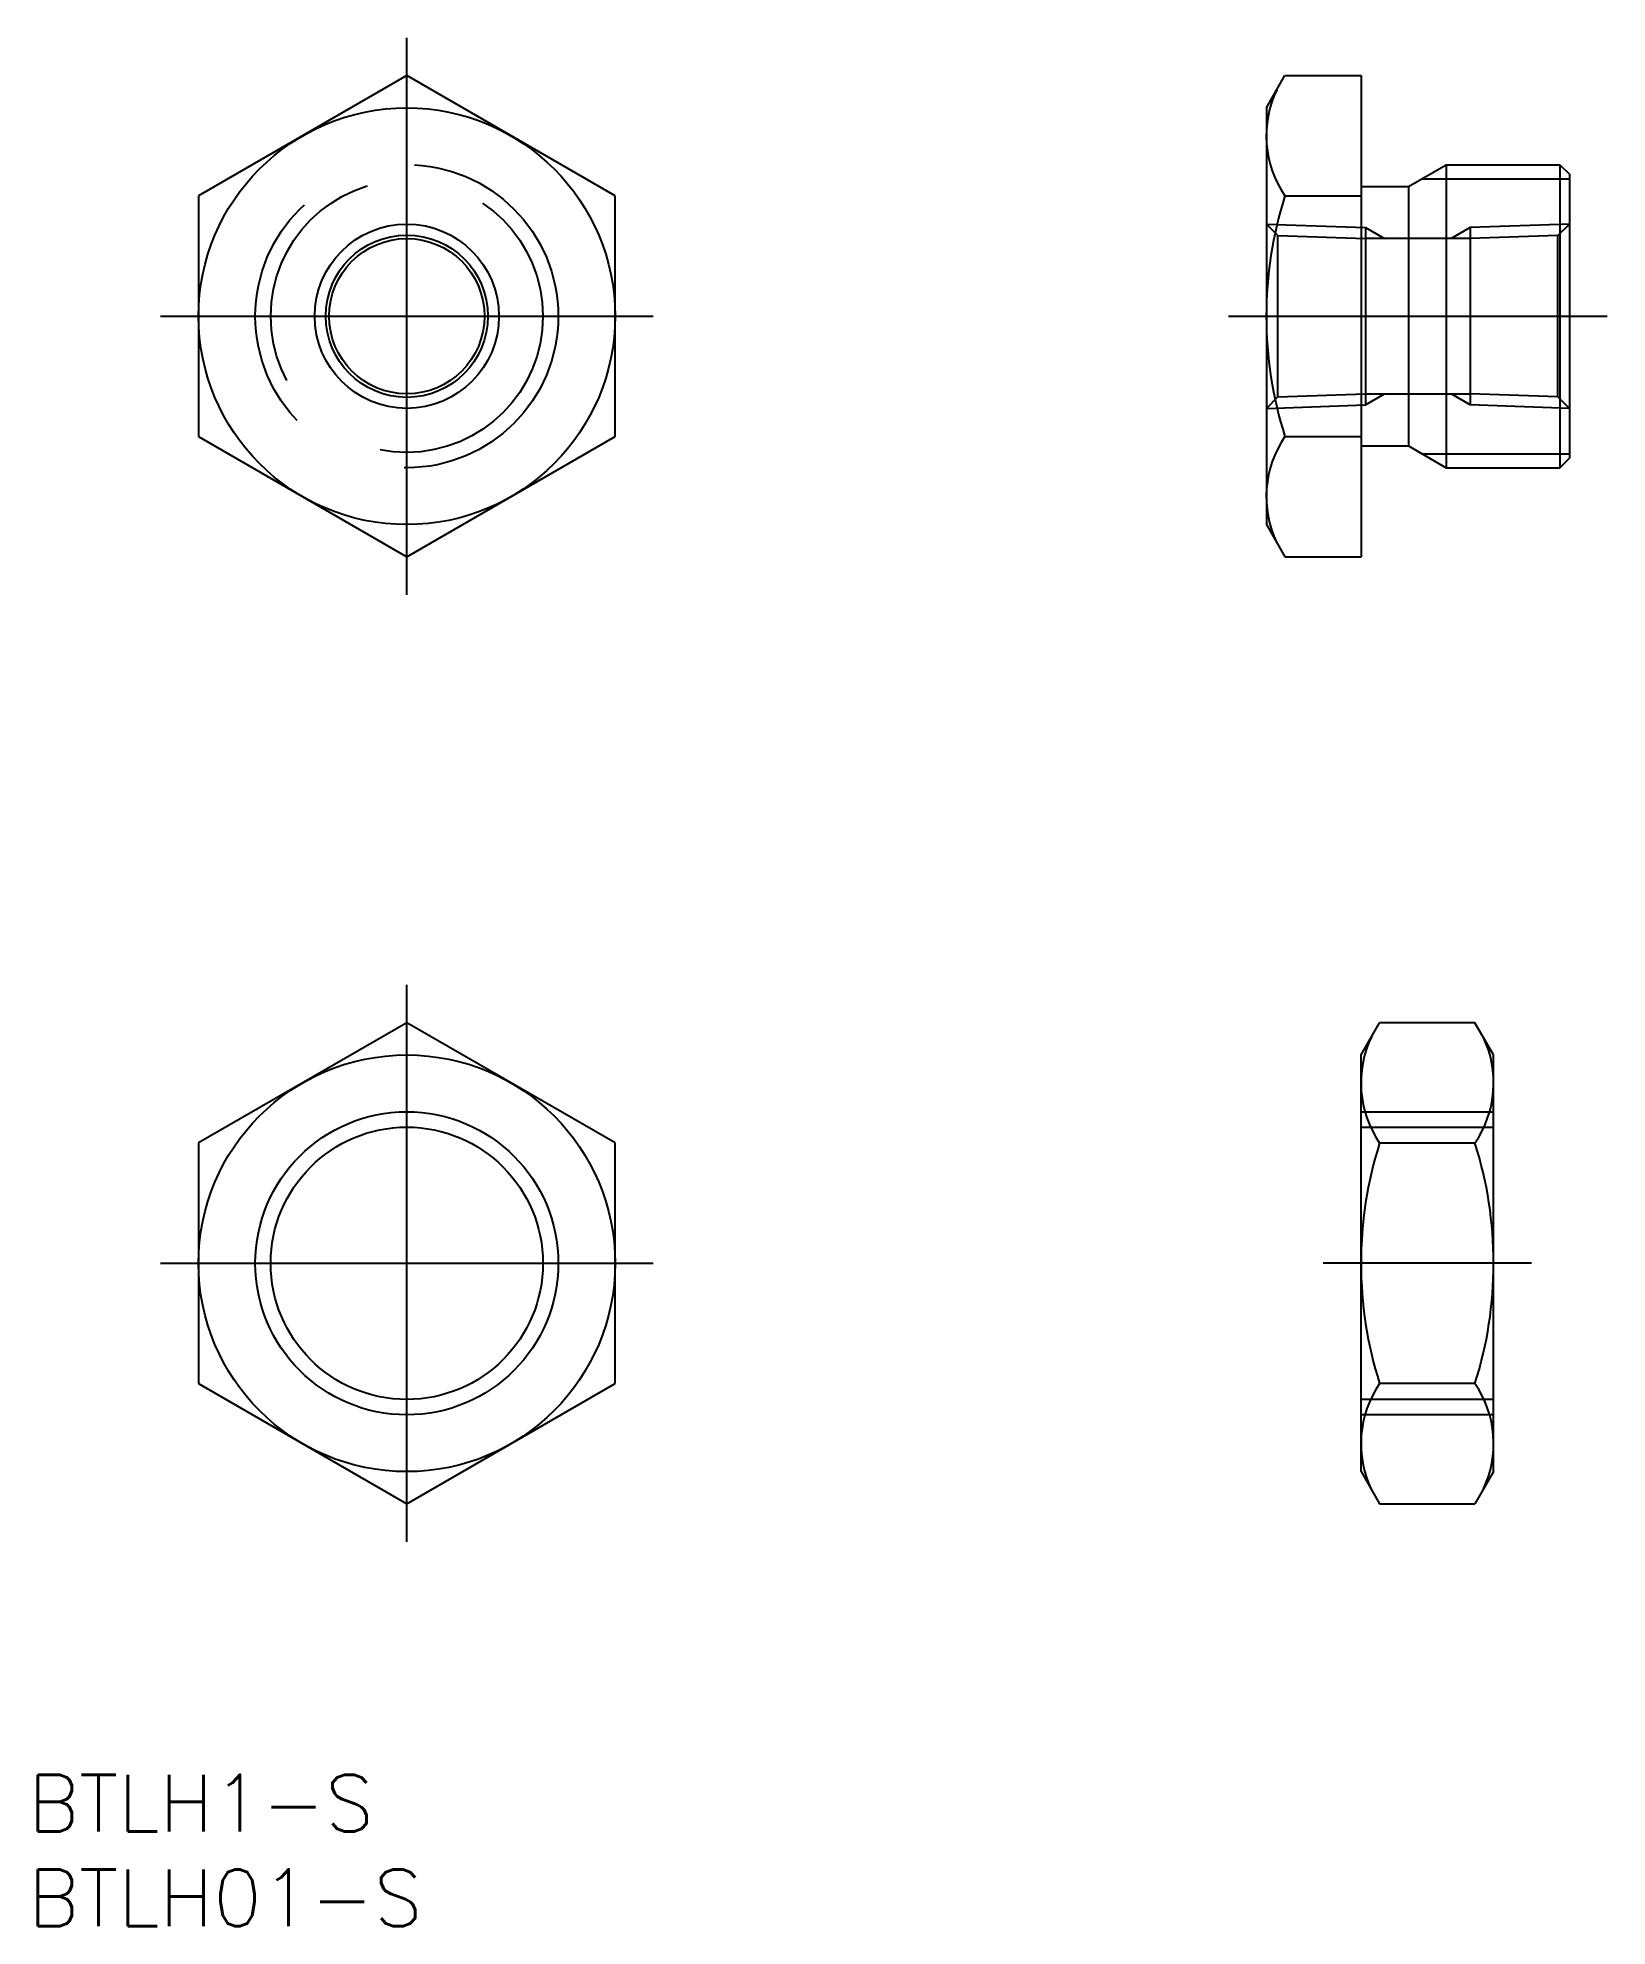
# Model space of a CAD drawing. Extents: x -19.5 to 63.4, y -85 to 14.7.
import ezdxf

# ---------------------------------------------------------------- set-up
doc = ezdxf.new("R2010")
doc.units = 0
doc.linetypes.add('CENTER', pattern=[50.8, 31.75, -6.35, 6.35, -6.35])
doc.linetypes.add('DASHED', pattern=[19.05, 12.7, -6.35])
doc.layers.get('0').update_dxf_attribs({"linetype": 'CONTINUOUS'})
doc.layers.add('CENTER', color=1, linetype='CENTER')
doc.styles.get("Standard").update_dxf_attribs({"font": 'txt.shx', "height": 3, "bigfont": 'bigfont.shx'})

msp = doc.modelspace()

# ---------------------------------------------------------------- linework, layer by layer
at = {"color": 7, "linetype": 'CONTINUOUS'}
for p, q in [((0, 12.702), (-11, 6.351)), ((11, 6.351), (0, 12.702)), ((45.383, 11), (46.365, 12.702)), ((46.365, 12.702), (50.383, 12.702)), ((50.383, 12.702), (50.383, -12.702)), ((45.383, 11), (45.383, -11)), ((52.883, 6.85), (54.874, 8)), ((54.874, 8), (60.883, 8)), ((54.874, 8), (54.874, -8)), ((60.883, 8), (61.383, 7.5)), ((60.883, 8), (60.883, -8)), ((61.383, 7.5), (61.383, -7.5)), ((61.383, 7), (61.383, -7)), ((-11, 6.351), (-11, -6.351)), ((11, -6.351), (11, 6.351)), ((46.365, 6.351), (50.383, 6.351)), ((50.383, 6.85), (52.883, 6.85)), ((52.883, 6.85), (52.883, -6.85)), ((-11, -6.351), (0, -12.702)), ((0, -12.702), (11, -6.351)), ((46.365, -6.351), (50.383, -6.351)), ((50.383, -6.85), (52.883, -6.85)), ((52.883, -6.85), (54.874, -8)), ((60.883, -8), (61.383, -7.5)), ((54.874, -8), (60.883, -8)), ((45.383, -11), (46.365, -12.702)), ((46.365, -12.702), (50.383, -12.702)), ((0, -37.298), (-11, -43.649)), ((11, -43.649), (0, -37.298)), ((50.383, -39), (51.365, -37.298)), ((56.4, -37.298), (51.365, -37.298)), ((57.383, -39), (56.4, -37.298)), ((50.383, -61), (50.383, -39)), ((57.383, -61), (57.383, -39)), ((-11, -43.649), (-11, -56.351)), ((11, -56.351), (11, -43.649)), ((51.365, -43.649), (56.4, -43.649)), ((-11, -56.351), (0, -62.702)), ((0, -62.702), (11, -56.351)), ((56.4, -56.351), (51.365, -56.351)), ((50.383, -61), (51.365, -62.702)), ((57.383, -61), (56.4, -62.702)), ((51.365, -62.702), (56.4, -62.702))]:
    msp.add_line(p, q, dxfattribs=at)
at = {"color": 3, "linetype": 'CONTINUOUS'}
for p, q in [((53.585, 7.256), (61.383, 7.256)), ((53.585, -7.256), (61.383, -7.256))]:
    msp.add_line(p, q, dxfattribs=at)
at = {"color": 3, "linetype": 'DASHED'}
for p, q in [((45.383, 4.864), (50.623, 4.681)), ((45.383, 4.864), (45.985, 4.262)), ((45.985, 4.262), (50.623, 4.1)), ((45.985, -4.262), (45.985, 4.262)), ((50.623, 4.681), (51.629, 4.1)), ((50.623, 4.681), (50.623, -4.681)), ((56.142, 4.1), (50.623, 4.1)), ((56.142, 4.681), (55.136, 4.1)), ((61.383, 4.864), (56.142, 4.681)), ((56.142, 4.681), (56.142, -4.681)), ((60.781, 4.262), (56.142, 4.1)), ((61.383, 4.864), (60.781, 4.262)), ((60.781, -4.262), (60.781, 4.262)), ((45.383, -4.864), (45.985, -4.262)), ((45.383, -4.864), (50.623, -4.681)), ((45.985, -4.262), (50.623, -4.1)), ((50.623, -4.681), (51.629, -4.1)), ((50.623, -4.1), (56.142, -4.1)), ((56.142, -4.681), (55.136, -4.1)), ((60.781, -4.262), (56.142, -4.1)), ((61.383, -4.864), (56.142, -4.681)), ((61.383, -4.864), (60.781, -4.262)), ((50.383, -42), (57.383, -42)), ((50.383, -42.812), (57.383, -42.812)), ((57.383, -57.188), (50.383, -57.188)), ((57.383, -58), (50.383, -58))]:
    msp.add_line(p, q, dxfattribs=at)
at = {"color": 7, "linetype": 'CONTINUOUS'}
for centre, radius in [((0, 0), 11), ((0, 0), 4.283), ((0, 0), 4.1), ((0, -50), 11), ((0, -50), 7.188)]:
    msp.add_circle(centre, radius, dxfattribs=at)
at = {"color": 3, "linetype": 'DASHED'}
for radius in [8, 7.188]:
    msp.add_circle((0, 0), radius, dxfattribs=at)
at = {"color": 3, "linetype": 'CONTINUOUS'}
for centre, radius in [((0, 0), 4.864), ((0, -50), 8)]:
    msp.add_circle(centre, radius, dxfattribs=at)
at = {"color": 7, "linetype": 'CONTINUOUS'}
for centre, radius, start, end in [((51.005, 9.526), 5.623, 154.38425, 214.38425), ((66.4, 0), 21.018, 162.41205, 197.58795), ((51.005, -9.526), 5.623, 145.61575, 205.61575), ((56.005, -40.474), 5.623, 154.38425, 214.38425), ((51.76, -40.474), 5.623, 325.61575, 25.61575), ((71.4, -50), 21.018, 162.41205, 197.58795), ((36.365, -50), 21.018, 342.41205, 17.58795), ((56.005, -59.526), 5.623, 145.61575, 205.61575), ((51.76, -59.526), 5.623, 334.38425, 34.38425)]:
    msp.add_arc(centre, radius, start, end, dxfattribs=at)
at = {"layer": 'CENTER', "color": 1, "linetype": 'CENTER'}
for p, q in [((0, -14.702), (0, 14.702)), ((-13, 0), (13, 0)), ((43.383, 0), (63.383, 0)), ((0, -64.702), (0, -35.298)), ((-13, -50), (13, -50)), ((59.383, -50), (48.383, -50))]:
    msp.add_line(p, q, dxfattribs=at)

# ---------------------------------------------------------------- texts
at = {"color": 7, "linetype": 'CONTINUOUS'}
for s, p in [('BTLH1-S', (-20, -80)), ('BTLH01-S', (-20, -85))]:
    msp.add_text(s, height=3, dxfattribs=at).set_placement(p)

doc.saveas('drawing.dxf')
